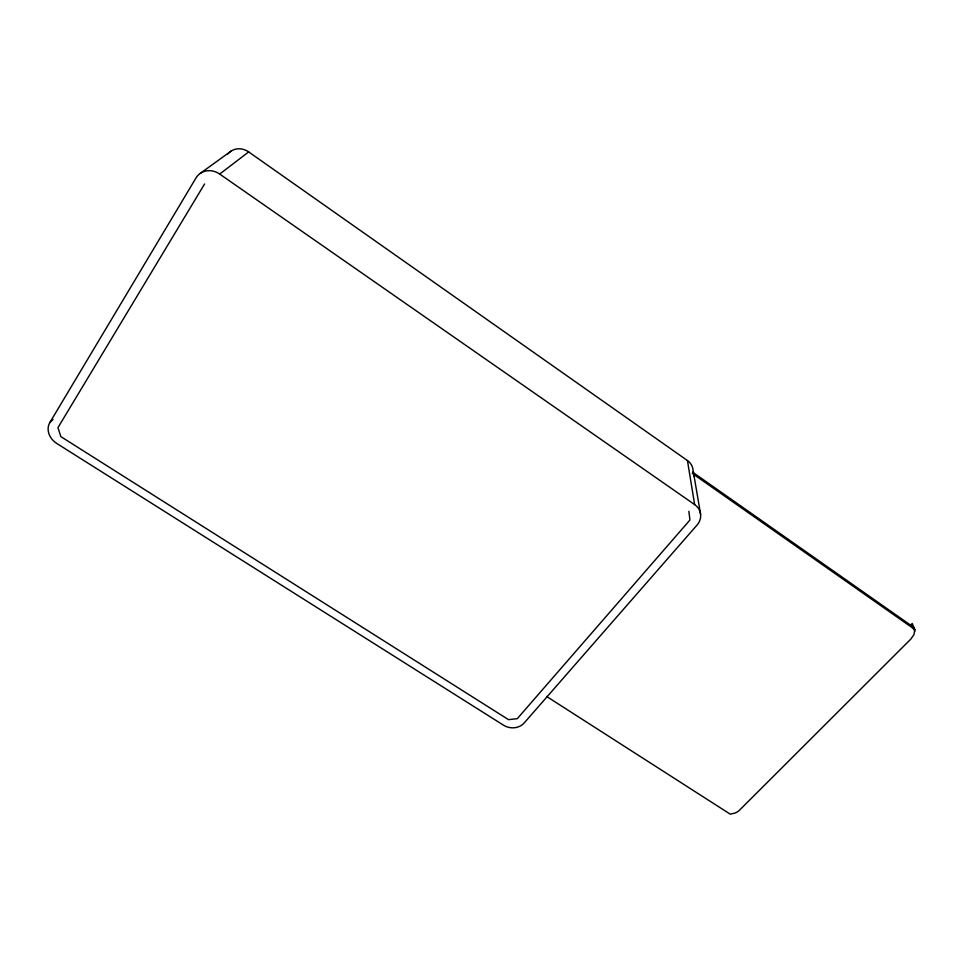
<?xml version="1.0" encoding="UTF-8"?>
<svg xmlns="http://www.w3.org/2000/svg" width="963" height="963" viewBox="0 0 963 963"><rect width="100%" height="100%" fill="white"/><g stroke="black" fill="none" stroke-linecap="round" stroke-linejoin="round"><path stroke-width="1.44" d="M546.671 696.49L730.327 814.216L735.503 812.88A13.506 10.906 -3.4 0 0 739.572 810.112L910.986 638.926L913.959 634.545L914.838 629.537L692.277 473.399M687.45 460.555L694.648 504.588A16.166 14.505 -7.7 0 1 697.116 524.979L524.149 722.996A14.782 12.459 6.2 0 1 503.625 725.259L56.757 443.449A16.696 14.012 35.2 0 1 49.847 422.552L195.971 178.011A18.405 16.515 50.4 0 1 219.696 174.062L248.683 151.925L687.45 460.555A15.011 13.675 -9.1 0 1 692.662 467.862L700.595 514.218M204.577 183.969L57.936 427.668L60.874 436.636L508.488 719.638L517.3 718.663L689.941 520.008L688.858 511.281M910.348 625.324L912.202 623.47L914.85 629.67M49.847 422.552L53.001 419.471M200.412 173.292L230.879 151.227M219.696 174.062L694.648 504.588M692.578 472.135L913.947 627.503M913.225 627.659L914.802 631.307M693.817 474.482L693.854 474.627A15.143 13.771 -8.9 0 1 693.938 476.432M227.906 153.948A16.985 15.384 52.9 0 1 248.683 151.925"/></g></svg>
